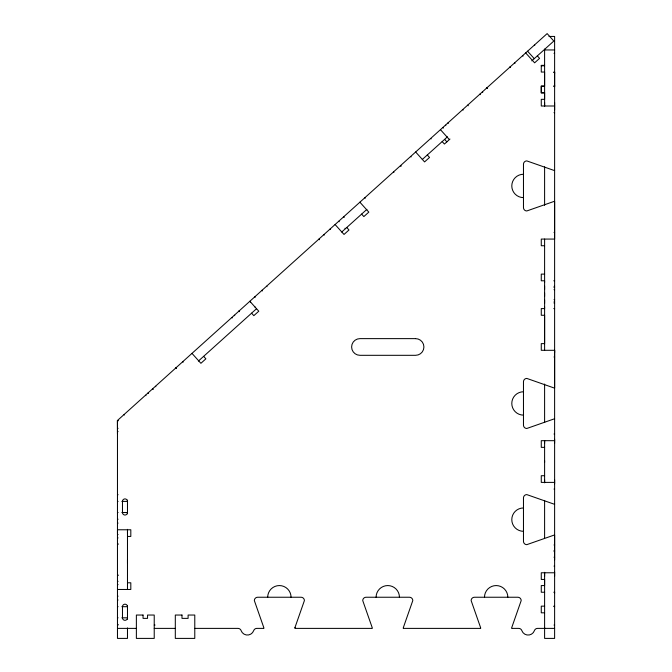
<?xml version="1.0" encoding="UTF-8"?>
<svg xmlns="http://www.w3.org/2000/svg" width="672" height="672" viewBox="0 0 672 672"><rect width="100%" height="100%" fill="white"/><g stroke="black" fill="none" stroke-linecap="round" stroke-linejoin="round"><path stroke-width="1.01" d="M117.466 533.501L117.466 420.479L547.134 33.6L553.837 41.042L531.796 60.883M127.478 563.354L127.478 559.625M127.478 533.501L127.478 529.351M544.606 306.852L544.606 308.591L541.271 308.591L541.271 315.269L544.606 315.269L544.606 343.627L541.271 343.627L541.271 350.305L554.618 350.305L554.618 387.954A3.343 3.343 0 0 1 553.661 387.82L526.806 378.42A3.335 3.335 0 0 0 523.471 381.755L523.471 425.132A3.335 3.335 0 0 0 526.806 428.476L553.661 419.076A3.335 3.335 0 0 1 554.618 418.933M544.606 299.905L544.606 303.374M544.606 292.95L544.606 296.428M544.606 285.995L544.606 289.472M544.606 576.248L544.606 572.771M544.606 443.293L544.606 440.681L544.606 482.815M544.606 628.387L544.606 627.413M554.618 576.248L554.618 571.973M554.618 559.961L554.618 535.122A3.335 3.335 0 0 0 553.661 535.256L526.806 544.656A3.335 3.335 0 0 1 523.471 541.321L523.471 497.944A3.335 3.335 0 0 1 526.806 494.6L553.661 504A3.343 3.343 0 0 0 554.618 504.143M554.618 443.293L554.618 439.32M544.606 460.656L544.606 462.428M554.618 73.366L554.618 72.257M554.618 86.612L554.618 72.484L553.778 72.484M295 627.438L304.399 600.583A3.335 3.335 0 0 0 301.056 597.24L257.678 597.24A3.335 3.335 0 0 0 254.344 600.583L263.743 627.438A3.335 3.335 0 0 1 263.878 628.387L256.838 628.387A3.335 3.335 0 0 0 253.697 630.613A6.678 6.678 0 0 1 241.114 630.613A3.335 3.335 0 0 0 237.964 628.387L194.779 628.387M198.383 361.074L256.544 308.717M341.704 232.042L366.895 209.362M422.302 159.474L447.451 136.828M449.954 139.062L444.419 144.052L442.184 141.574M548.982 36.439L554.618 36.439L554.618 638.4L544.606 638.4L544.606 572.326M544.606 49.955L554.618 49.955M553.988 53.29L554.618 53.29M544.606 65.352L541.271 65.352L541.271 72.064L544.606 72.03L544.606 85.932L541.271 85.932L541.271 92.61L544.606 92.61L544.606 99.33L541.271 99.33L541.271 106L554.618 106M541.271 65.806L544.606 65.806M553.778 72.03L554.618 72.03M553.778 85.932L554.618 85.932M544.606 86.386L541.271 86.386L541.271 93.055L544.606 93.055M553.778 86.386L554.618 86.386L554.618 85.537M553.988 112.678L554.618 112.678M553.988 232.394L554.618 232.394M544.606 245.742L541.271 245.742L541.271 239.072L554.618 239.072L554.618 201.424A3.335 3.335 0 0 0 553.661 201.558L526.806 210.958A3.335 3.335 0 0 1 523.471 207.623L523.471 164.237A3.335 3.335 0 0 1 526.806 160.902L553.661 170.302A3.335 3.335 0 0 0 554.618 170.444M544.606 274.109L541.271 274.109L541.271 280.787L544.606 280.787L544.606 282.526M553.778 280.787L554.618 280.787M553.988 286.348L554.618 286.348M553.988 287.456L554.618 287.456M553.988 289.682L554.618 289.682M553.988 299.695L554.618 299.695M553.988 301.921L554.618 301.921M553.988 303.03L554.618 303.03M553.778 308.591L554.618 308.591M553.988 356.975L554.618 356.975M118.096 420.504L117.466 420.504L117.869 420.958M117.466 428.291L118.096 428.291M117.466 431.626L118.096 431.626M553.988 434.011L554.618 434.011M554.618 440.681L541.271 440.681L541.271 447.359L544.606 447.359M544.606 475.717L541.271 475.717L541.271 482.395L554.618 482.395L554.618 483.756M553.988 489.065L554.618 489.065M117.466 494.735L118.096 494.735M117.466 501.404L118.096 501.404M121.85 501.404L127.478 501.404A2.503 2.503 0 0 0 124.975 498.901A2.503 2.503 0 0 0 122.472 501.404L122.472 512.526A2.503 2.503 0 0 0 124.975 515.029A2.503 2.503 0 0 0 127.478 512.526L121.85 512.526M117.466 512.526L118.096 512.526M117.466 519.204L118.096 519.204M117.466 523.093L118.096 523.093M117.466 529.771L130.813 529.771L130.813 536.441L127.478 536.441M117.466 534.584L118.096 534.584M117.466 537.919L118.096 537.919M117.466 543.984L118.096 543.984M117.466 544.127L118.096 544.127M553.988 544.967L554.618 544.967M553.988 550.528L554.618 550.528M553.988 551.636L554.618 551.636M553.988 557.197L554.618 557.197M553.988 566.101L554.618 566.101M554.618 572.771L541.271 572.771L541.271 579.449L544.606 579.449L544.606 585.564L541.271 585.564L541.271 592.242L544.639 592.242M117.466 575.106L118.096 575.106M117.466 575.24L118.096 575.24M117.466 581.305L118.096 581.305M127.478 582.8L130.813 582.784L130.813 589.47L117.466 589.47M117.466 584.64L118.096 584.64M553.778 592.242L554.618 592.242L554.618 593.107M117.466 596.148L118.096 596.148M117.466 600.02L118.096 600.02M544.639 606.144L541.271 606.144L541.271 612.814L544.606 612.814M553.778 606.144L554.618 606.144M553.988 606.556L554.618 606.556M117.466 606.698L118.096 606.698M121.85 606.698L127.478 606.698A2.503 2.503 0 0 0 124.975 604.195A2.503 2.503 0 0 0 122.472 606.698L122.472 617.82A2.503 2.503 0 0 0 124.975 620.323A2.503 2.503 0 0 0 127.478 617.82L121.85 617.82M117.466 617.82L118.096 617.82M117.466 624.498L118.096 624.498M117.466 625.052L118.096 625.052M154.224 625.052L155.056 625.052M553.988 625.052L554.618 625.052M117.466 628.387L136.374 628.387M154.224 628.387L175.308 628.387M554.618 628.387L537.566 628.387A3.335 3.335 0 0 0 534.425 630.613A6.678 6.678 0 0 1 521.833 630.613A3.335 3.335 0 0 0 518.692 628.387L511.652 628.387A3.343 3.343 0 0 1 511.795 627.438L521.186 600.583A3.335 3.335 0 0 0 517.852 597.24L474.474 597.24A3.335 3.335 0 0 0 471.139 600.583L480.53 627.438A3.335 3.335 0 0 1 480.673 628.387L403.259 628.387A3.343 3.343 0 0 1 403.393 627.438L412.793 600.583A3.335 3.335 0 0 0 409.458 597.24L366.072 597.24A3.335 3.335 0 0 0 362.737 600.583L372.137 627.438A3.335 3.335 0 0 1 372.28 628.387L294.857 628.387A3.343 3.343 0 0 1 295 627.438M534.358 45.1L534.778 45.57M537.34 55.885L539.574 58.372L534.618 62.832L525.68 52.912M527.579 51.206L534.274 58.649M522.623 55.675L523.034 56.137M514.576 62.924L514.987 63.386M510.065 66.973L510.485 67.444M509.964 67.066L510.384 67.536M486.94 87.797L487.36 88.267M486.839 87.889L487.259 88.36M482.336 91.946L482.748 92.417M479.85 94.181L480.27 94.643M467.678 105.143L468.241 105.764M462.722 109.612L463.142 110.074M447.838 123.001L448.258 123.472M445.402 125.202L445.822 125.664M442.882 127.47L443.436 128.092M440.446 129.662L449.375 139.583M444.62 139.373L446.855 141.859M430.71 138.432L431.13 138.894M427.3 154.972L429.534 157.45L424.578 161.91L415.649 151.998M410.684 156.458L411.104 156.929M400.596 165.539L401.016 166.009M400.495 165.64L400.915 166.102M393.506 171.923L393.926 172.393M364.846 197.736L365.266 198.198M359.89 202.196L368.819 212.117L363.854 216.586L361.628 214.108M343.686 216.787L344.24 217.409M346.744 227.506L348.978 229.984L344.022 234.452L335.084 224.532M338.73 221.256L339.142 221.718M345.005 228.228L345.425 228.69M330.128 228.992L330.548 229.463M323.845 234.654L324.265 235.116M318.889 239.114L319.444 239.736M266.582 286.213L267.002 286.675M262.08 290.262L262.5 290.732M261.979 290.363L262.391 290.825M254.806 296.814L255.226 297.276M250.27 301.745L250.681 302.207M254.873 306.86L255.293 307.322M249.85 301.283L258.779 311.203L253.823 315.664L251.588 313.186M238.955 311.086L239.375 311.556M238.854 311.178L239.266 311.648M234.343 315.235L234.763 315.706M231.865 317.47L232.285 317.932M203.641 356.353L205.876 358.831L200.911 363.3L191.982 353.38M182.717 361.721L183.137 362.183M175.736 368.012L176.156 368.474M175.627 368.105L176.047 368.567M155.442 386.282L155.862 386.744M152.611 388.836L153.031 389.298M152.502 388.928L152.922 389.39M148 392.986L148.42 393.448M145.522 395.212L145.942 395.682M124.06 414.54L124.48 415.002M117.802 420.991L117.382 420.521L117.466 433.919M554.618 102.497L554.618 110.032M554.618 350.305L554.618 352.657M554.618 479.791L554.618 482.395M544.606 102.497L544.606 106M544.606 479.791L544.606 482.395M544.606 49.073L544.606 106.42M544.606 166.807L544.606 205.33M544.606 239.072L544.606 350.305M544.606 384.04L544.606 422.554M544.606 500.422L544.606 537.978M127.478 500.153L127.478 513.778M127.478 530.67L127.478 589.47M127.478 605.867L127.478 619.181M127.478 627.9L127.478 638.4L117.466 638.4L117.466 530.67M376.085 597.24A11.676 11.676 0 0 1 387.769 585.564A11.676 11.676 0 0 1 399.445 597.24M267.691 597.24A11.676 11.676 0 0 1 279.367 585.564A11.676 11.676 0 0 1 291.052 597.24M523.471 197.61A11.676 11.676 0 0 1 511.795 185.934A11.676 11.676 0 0 1 523.471 174.25M523.471 415.128A11.676 11.676 0 0 1 511.795 403.444A11.676 11.676 0 0 1 523.471 391.768M523.471 531.308A11.676 11.676 0 0 1 511.795 519.632A11.676 11.676 0 0 1 523.471 507.956M484.487 597.24A11.676 11.676 0 0 1 496.163 585.564A11.676 11.676 0 0 1 507.839 597.24M415.573 338.629L359.957 338.629A8.341 8.341 0 0 0 351.616 346.97A8.341 8.341 0 0 0 359.957 355.312L415.573 355.312A8.341 8.341 0 0 0 423.914 346.97A8.341 8.341 0 0 0 415.573 338.629M143.052 615.04L136.374 615.04L136.374 638.4L154.224 638.4L154.224 615.04L147.546 615.04L147.546 618.374L143.052 618.374L143.052 615.04M181.986 615.04L175.308 615.04L175.308 638.4L194.779 638.4L194.779 615.04L188.101 615.04L188.101 618.374L181.986 618.374L181.986 615.04"/></g></svg>
